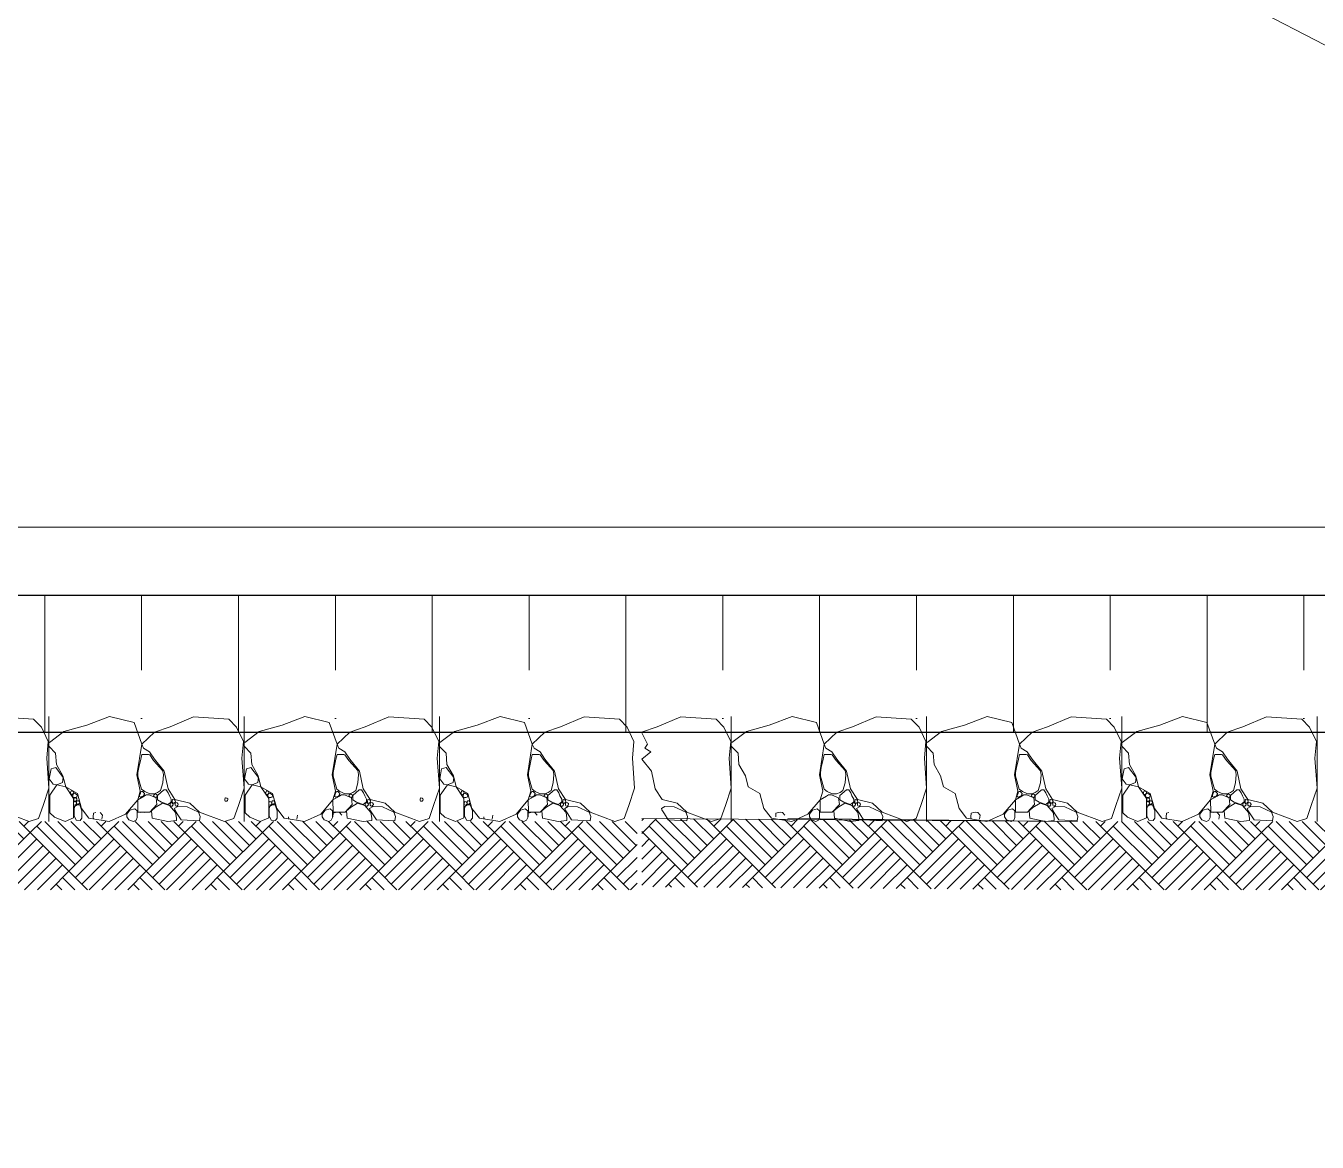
# Model space of a CAD drawing. Header units: millimetres. Extents: x -1932176 to 78768, y -1967 to 1266654.
# Drawn here: x -1855335.338 to -1855332.504, y 1151206.107 to 1151208.557 of the extents above; entities that cross this region are included whole.
import ezdxf

# ---------------------------------------------------------------- set-up
doc = ezdxf.new("R2010")
doc.units = ezdxf.units.MM
for name, color, linetype, lineweight in [('GROUND HATCH', 252, 'Continuous', 5), ('HATCH', 250, 'Continuous', 13), ('PLASTER', 252, 'Continuous', 15), ('section lines', 10, 'Continuous', 30)]:
    doc.layers.add(name, color=color, linetype=linetype, lineweight=lineweight)

msp = doc.modelspace()

# ---------------------------------------------------------------- hatches: boundary and pattern name
at = {"layer": 'GROUND HATCH', "ltscale": 3, "transparency": 33554687}
h = msp.add_hatch(dxfattribs=at)
h.set_pattern_fill('AR-PARQ1', color=256, scale=0.01, angle=45)
h.set_pattern_definition([(135, (-1856333.11213, 1150928.38429), (-0.169705627, 1e-17), [0.12, -0.12]), (135, (-1856333.09799, 1150928.39843), (-0.169705627, 1e-17), [0.12, -0.12]), (135, (-1856333.08384, 1150928.41258), (-0.169705627, 1e-17), [0.12, -0.12]), (135, (-1856333.0697, 1150928.42672), (-0.169705627, 1e-17), [0.12, -0.12]), (135, (-1856333.05556, 1150928.44086), (-0.169705627, 1e-17), [0.12, -0.12]), (135, (-1856333.04142, 1150928.455), (-0.169705627, 1e-17), [0.12, -0.12]), (135, (-1856333.02728, 1150928.46914), (-0.169705627, 1e-17), [0.12, -0.12]), (45, (-1856333.19698, 1150928.46914), (0.169705627, -1e-17), [0.12, -0.12]), (45, (-1856333.21112, 1150928.48329), (0.169705627, -1e-17), [0.12, -0.12]), (45, (-1856333.22527, 1150928.49743), (0.169705627, -1e-17), [0.12, -0.12]), (45, (-1856333.23941, 1150928.51157), (0.169705627, -1e-17), [0.12, -0.12]), (45, (-1856333.25355, 1150928.52571), (0.169705627, -1e-17), [0.12, -0.12]), (45, (-1856333.26769, 1150928.53985), (0.169705627, -1e-17), [0.12, -0.12]), (45, (-1856333.28183, 1150928.554), (0.169705627, -1e-17), [0.12, -0.12])])
h.paths.add_polyline_path([(-1855336.2408, 1151206.6608), (-1855335.81246, 1151206.6608), (-1855335.38413, 1151206.6608), (-1855334.95579, 1151206.6608), (-1855334.52746, 1151206.6608), (-1855333.99661, 1151206.6608), (-1855333.99661, 1151206.8108), (-1855334.52746, 1151206.8108), (-1855334.95579, 1151206.8108), (-1855335.38413, 1151206.8108), (-1855335.81246, 1151206.8108), (-1855336.2408, 1151206.8108), (-1855337.19661, 1151206.81714), (-1855337.19661, 1151206.66714)])
h = msp.add_hatch(dxfattribs=at)
h.set_pattern_fill('AR-PARQ1', color=256, scale=0.01, angle=45)
h.set_pattern_definition([(135, (-1856329.90164, 1150928.38429), (-0.169705627, 1e-17), [0.12, -0.12]), (135, (-1856329.8875, 1150928.39843), (-0.169705627, 1e-17), [0.12, -0.12]), (135, (-1856329.87335, 1150928.41258), (-0.169705627, 1e-17), [0.12, -0.12]), (135, (-1856329.85921, 1150928.42672), (-0.169705627, 1e-17), [0.12, -0.12]), (135, (-1856329.84507, 1150928.44086), (-0.169705627, 1e-17), [0.12, -0.12]), (135, (-1856329.83093, 1150928.455), (-0.169705627, 1e-17), [0.12, -0.12]), (135, (-1856329.81678, 1150928.46914), (-0.169705627, 1e-17), [0.12, -0.12]), (45, (-1856329.98649, 1150928.46914), (0.169705627, -1e-17), [0.12, -0.12]), (45, (-1856330.00063, 1150928.48329), (0.169705627, -1e-17), [0.12, -0.12]), (45, (-1856330.01477, 1150928.49743), (0.169705627, -1e-17), [0.12, -0.12]), (45, (-1856330.02892, 1150928.51157), (0.169705627, -1e-17), [0.12, -0.12]), (45, (-1856330.04306, 1150928.52571), (0.169705627, -1e-17), [0.12, -0.12]), (45, (-1856330.0572, 1150928.53985), (0.169705627, -1e-17), [0.12, -0.12]), (45, (-1856330.07134, 1150928.554), (0.169705627, -1e-17), [0.12, -0.12])])
h.paths.add_polyline_path([(-1855333.03031, 1151206.6608), (-1855332.60197, 1151206.6608), (-1855332.17364, 1151206.6608), (-1855331.7453, 1151206.6608), (-1855331.31697, 1151206.6608), (-1855330.78612, 1151206.6608), (-1855330.78612, 1151206.8108), (-1855331.31697, 1151206.8108), (-1855331.7453, 1151206.8108), (-1855332.17364, 1151206.8108), (-1855332.60197, 1151206.8108), (-1855333.03031, 1151206.8108), (-1855333.98612, 1151206.81714), (-1855333.98612, 1151206.66714)])
at = {"layer": 'HATCH', "transparency": 33554582}
h = msp.add_hatch(dxfattribs=at)
h.set_pattern_fill('ANSI35', color=256, scale=1.7, angle=45)
h.set_pattern_definition([(90, (-1855419.87125, 1150986.77993), (-0.425, 8e-17), []), (90, (-1855419.65875, 1150986.99243), (-0.425, 8e-17), [0.53125, -0.10625, 0, -0.10625])])
h.paths.add_polyline_path([(-1855330.07635, 1151207.30688), (-1855337.65683, 1151207.30688), (-1855337.65683, 1151207.00688), (-1855337.19708, 1151207.00688), (-1855329.87345, 1151207.00688), (-1855329.87345, 1151207.20147)])
h.paths.add_polyline_path([(-1855337.65708, 1151206.40688), (-1855341.27928, 1151206.40688), (-1855341.27928, 1151206.10688), (-1855337.65708, 1151206.10688)])
h.paths.add_polyline_path([(-1855313.98647, 1151206.40688), (-1855313.98647, 1151206.10731)])

# ---------------------------------------------------------------- linework, layer by layer
at = {"layer": 'GROUND HATCH'}
for p, q in [((-1855335.28693, 1151206.8108), (-1855335.28693, 1151207.0408)), ((-1855335.28693, 1151206.8108), (-1855335.28693, 1151207.0408)), ((-1855335.28693, 1151206.8108), (-1855335.28693, 1151207.0408)), ((-1855334.85859, 1151206.8108), (-1855334.85859, 1151207.0408)), ((-1855334.85859, 1151206.8108), (-1855334.85859, 1151207.0408)), ((-1855334.85859, 1151206.8108), (-1855334.85859, 1151207.0408)), ((-1855334.43026, 1151206.8108), (-1855334.43026, 1151207.0408)), ((-1855334.43026, 1151206.8108), (-1855334.43026, 1151207.0408)), ((-1855334.43026, 1151206.8108), (-1855334.43026, 1151207.0408)), ((-1855333.78977, 1151206.8108), (-1855333.78977, 1151207.0408)), ((-1855333.78977, 1151206.8108), (-1855333.78977, 1151207.0408)), ((-1855333.78977, 1151206.8108), (-1855333.78977, 1151207.0408)), ((-1855333.36144, 1151206.8108), (-1855333.36144, 1151207.0408)), ((-1855333.36144, 1151206.8108), (-1855333.36144, 1151207.0408)), ((-1855333.36144, 1151206.8108), (-1855333.36144, 1151207.0408)), ((-1855332.9331, 1151206.8108), (-1855332.9331, 1151207.0408)), ((-1855332.9331, 1151206.8108), (-1855332.9331, 1151207.0408)), ((-1855332.9331, 1151206.8108), (-1855332.9331, 1151207.0408)), ((-1855332.50477, 1151206.8108), (-1855332.50477, 1151207.0408)), ((-1855332.50477, 1151206.8108), (-1855332.50477, 1151207.0408)), ((-1855332.50477, 1151206.8108), (-1855332.50477, 1151207.0408)), ((-1855335.18961, 1151206.82109), (-1855335.18912, 1151206.82924)), ((-1855335.18872, 1151206.81609), (-1855335.18961, 1151206.82109)), ((-1855335.18912, 1151206.82924), (-1855335.18376, 1151206.8307)), ((-1855335.17458, 1151206.83005), (-1855335.16964, 1151206.82477)), ((-1855335.16964, 1151206.82477), (-1855335.17112, 1151206.81602)), ((-1855335.08655, 1151206.8307), (-1855335.08258, 1151206.83088)), ((-1855335.08258, 1151206.83088), (-1855335.07738, 1151206.83005)), ((-1855334.76039, 1151206.81609), (-1855334.76127, 1151206.82109)), ((-1855334.7413, 1151206.82477), (-1855334.74278, 1151206.81602)), ((-1855334.66407, 1151206.82109), (-1855334.66358, 1151206.82924)), ((-1855334.66358, 1151206.82924), (-1855334.65822, 1151206.8307)), ((-1855334.65822, 1151206.8307), (-1855334.65425, 1151206.83088)), ((-1855334.65425, 1151206.83088), (-1855334.64904, 1151206.83005)), ((-1855334.64904, 1151206.83005), (-1855334.6441, 1151206.82477)), ((-1855334.33205, 1151206.81609), (-1855334.33294, 1151206.82109)), ((-1855334.31297, 1151206.82477), (-1855334.31445, 1151206.81602)), ((-1855334.23573, 1151206.82109), (-1855334.23525, 1151206.82924)), ((-1855334.23525, 1151206.82924), (-1855334.22988, 1151206.8307)), ((-1855334.22988, 1151206.8307), (-1855334.22591, 1151206.83088)), ((-1855334.22591, 1151206.83088), (-1855334.22071, 1151206.83005)), ((-1855334.22071, 1151206.83005), (-1855334.21577, 1151206.82477)), ((-1855333.69245, 1151206.82109), (-1855333.69197, 1151206.82924)), ((-1855333.69197, 1151206.82924), (-1855333.6866, 1151206.8307)), ((-1855333.6866, 1151206.8307), (-1855333.68264, 1151206.83088)), ((-1855333.68264, 1151206.83088), (-1855333.67743, 1151206.83005)), ((-1855333.67743, 1151206.83005), (-1855333.67249, 1151206.82477)), ((-1855333.66612, 1151206.81714), (-1855333.03031, 1151206.8108)), ((-1855333.26412, 1151206.82109), (-1855333.26363, 1151206.82924)), ((-1855333.26324, 1151206.81609), (-1855333.26412, 1151206.82109)), ((-1855333.26363, 1151206.82924), (-1855333.25827, 1151206.8307)), ((-1855333.25827, 1151206.8307), (-1855333.2543, 1151206.83088)), ((-1855333.2543, 1151206.83088), (-1855333.2491, 1151206.83005)), ((-1855333.2491, 1151206.83005), (-1855333.24415, 1151206.82477)), ((-1855333.24415, 1151206.82477), (-1855333.24563, 1151206.81602)), ((-1855332.83578, 1151206.82109), (-1855332.8353, 1151206.82924)), ((-1855332.8349, 1151206.81609), (-1855332.83578, 1151206.82109)), ((-1855332.8353, 1151206.82924), (-1855332.82993, 1151206.8307)), ((-1855332.73273, 1151206.8307), (-1855332.72876, 1151206.83088)), ((-1855332.72876, 1151206.83088), (-1855332.72356, 1151206.83005)), ((-1855332.72356, 1151206.83005), (-1855332.71861, 1151206.82477)), ((-1855332.71861, 1151206.82477), (-1855332.72009, 1151206.81602))]:
    msp.add_line(p, q, dxfattribs=at)
for points in [[(-1855335.51145, 1151206.98031), (-1855335.48374, 1151207.00688), (-1855335.44956, 1151207.01826), (-1855335.39776, 1151207.0403), (-1855335.32041, 1151207.03512), (-1855335.30343, 1151207.01769), (-1855335.28834, 1151206.98612), (-1855335.29164, 1151206.94938), (-1855335.28693, 1151206.88416), (-1855335.29966, 1151206.84601), (-1855335.30956, 1151206.81727), (-1855335.33031, 1151206.8108), (-1855335.38455, 1151206.8314), (-1855335.40577, 1151206.85119), (-1855335.43879, 1151206.85873), (-1855335.45388, 1151206.88228), (-1855335.46237, 1151206.92091), (-1855335.48359, 1151206.94729), (-1855335.49444, 1151206.9633), (-1855335.50764, 1151206.97178), (-1855335.50764, 1151206.97178), (-1855335.51145, 1151206.98031)], [(-1855335.28575, 1151206.98397), (-1855335.25396, 1151207.00804), (-1855335.20376, 1151207.02203), (-1855335.15371, 1151207.0408), (-1855335.10015, 1151207.02813), (-1855335.08311, 1151206.98031), (-1855335.09366, 1151206.91303), (-1855335.08636, 1151206.87737), (-1855335.09204, 1151206.85791), (-1855335.11882, 1151206.82711), (-1855335.15438, 1151206.8108), (-1855335.19908, 1151206.81815), (-1855335.21543, 1151206.83912), (-1855335.22443, 1151206.87178), (-1855335.25005, 1151206.8871), (-1855335.25617, 1151206.91106), (-1855335.27028, 1151206.93597), (-1855335.27216, 1151206.96087), (-1855335.28633, 1151206.97533)], [(-1855335.08311, 1151206.98031), (-1855335.0554, 1151207.00688), (-1855335.02123, 1151207.01826), (-1855334.96942, 1151207.0403), (-1855334.89208, 1151207.03512), (-1855334.8751, 1151207.01769), (-1855334.86001, 1151206.98612), (-1855334.86331, 1151206.94938), (-1855334.85859, 1151206.88416), (-1855334.87132, 1151206.84601), (-1855334.88123, 1151206.81727), (-1855334.90198, 1151206.8108), (-1855334.95622, 1151206.8314), (-1855334.97744, 1151206.85119), (-1855335.01045, 1151206.85873), (-1855335.02554, 1151206.88228), (-1855335.03403, 1151206.92091), (-1855335.05526, 1151206.94729), (-1855335.0661, 1151206.9633), (-1855335.07931, 1151206.97178), (-1855335.07931, 1151206.97178), (-1855335.08311, 1151206.98031)], [(-1855334.85741, 1151206.98397), (-1855334.82562, 1151207.00804), (-1855334.77542, 1151207.02203), (-1855334.72538, 1151207.0408), (-1855334.67182, 1151207.02813), (-1855334.65478, 1151206.98031), (-1855334.66533, 1151206.91303), (-1855334.65802, 1151206.87737), (-1855334.6637, 1151206.85791), (-1855334.69048, 1151206.82711), (-1855334.72604, 1151206.8108), (-1855334.77074, 1151206.81815), (-1855334.7871, 1151206.83912), (-1855334.79609, 1151206.87178), (-1855334.82171, 1151206.8871), (-1855334.82783, 1151206.91106), (-1855334.84194, 1151206.93597), (-1855334.84382, 1151206.96087), (-1855334.858, 1151206.97533)], [(-1855334.65478, 1151206.98031), (-1855334.62707, 1151207.00688), (-1855334.59289, 1151207.01826), (-1855334.54109, 1151207.0403), (-1855334.46374, 1151207.03512), (-1855334.44676, 1151207.01769), (-1855334.43167, 1151206.98612), (-1855334.43497, 1151206.94938), (-1855334.43026, 1151206.88416), (-1855334.44299, 1151206.84601), (-1855334.45289, 1151206.81727), (-1855334.47364, 1151206.8108), (-1855334.52788, 1151206.8314), (-1855334.5491, 1151206.85119), (-1855334.58212, 1151206.85873), (-1855334.59721, 1151206.88228), (-1855334.6057, 1151206.92091), (-1855334.62692, 1151206.94729), (-1855334.63777, 1151206.9633), (-1855334.65097, 1151206.97178), (-1855334.65097, 1151206.97178), (-1855334.65478, 1151206.98031)], [(-1855334.42908, 1151206.98397), (-1855334.39729, 1151207.00804), (-1855334.34709, 1151207.02203), (-1855334.29704, 1151207.0408), (-1855334.24348, 1151207.02813), (-1855334.22644, 1151206.98031), (-1855334.23699, 1151206.91303), (-1855334.22969, 1151206.87737), (-1855334.23537, 1151206.85791), (-1855334.26215, 1151206.82711), (-1855334.29771, 1151206.8108), (-1855334.34241, 1151206.81815), (-1855334.35876, 1151206.83912), (-1855334.36776, 1151206.87178), (-1855334.39338, 1151206.8871), (-1855334.3995, 1151206.91106), (-1855334.41361, 1151206.93597), (-1855334.41549, 1151206.96087), (-1855334.42966, 1151206.97533)], [(-1855334.22644, 1151206.98031), (-1855334.19873, 1151207.00688), (-1855334.16456, 1151207.01826), (-1855334.11275, 1151207.0403), (-1855334.03541, 1151207.03512), (-1855334.01843, 1151207.01769), (-1855334.00334, 1151206.98612), (-1855334.00664, 1151206.94938), (-1855334.00192, 1151206.88416), (-1855334.01465, 1151206.84601), (-1855334.02456, 1151206.81727), (-1855334.04531, 1151206.8108), (-1855334.09955, 1151206.8314), (-1855334.12077, 1151206.85119), (-1855334.15378, 1151206.85873), (-1855334.16887, 1151206.88228), (-1855334.17736, 1151206.92091), (-1855334.19859, 1151206.94729), (-1855334.20943, 1151206.9633), (-1855334.22264, 1151206.97178), (-1855334.22264, 1151206.97178), (-1855334.22644, 1151206.98031)], [(-1855333.97398, 1151206.98031), (-1855333.98659, 1151207.00688), (-1855333.95241, 1151207.01826), (-1855333.90061, 1151207.0403), (-1855333.82326, 1151207.03512), (-1855333.80628, 1151207.01769), (-1855333.79119, 1151206.98612), (-1855333.79449, 1151206.94938), (-1855333.78977, 1151206.88416), (-1855333.80251, 1151206.84601), (-1855333.81241, 1151206.81727), (-1855333.83316, 1151206.8108), (-1855333.8874, 1151206.8314), (-1855333.90862, 1151206.85119), (-1855333.94164, 1151206.85873), (-1855333.95673, 1151206.88228), (-1855333.96522, 1151206.92091), (-1855333.98644, 1151206.94729), (-1855333.9666, 1151206.9633), (-1855333.9798, 1151206.97178), (-1855333.97398, 1151206.98031), (-1855333.97398, 1151206.98031)], [(-1855333.7886, 1151206.98397), (-1855333.75681, 1151207.00804), (-1855333.7066, 1151207.02203), (-1855333.65656, 1151207.0408), (-1855333.603, 1151207.02813), (-1855333.58596, 1151206.98031), (-1855333.59651, 1151206.91303), (-1855333.58921, 1151206.87737), (-1855333.59489, 1151206.85791), (-1855333.62167, 1151206.82711), (-1855333.65723, 1151206.8108), (-1855333.70193, 1151206.81815), (-1855333.71828, 1151206.83912), (-1855333.72727, 1151206.87178), (-1855333.7529, 1151206.8871), (-1855333.75901, 1151206.91106), (-1855333.77313, 1151206.93597), (-1855333.77501, 1151206.96087), (-1855333.78918, 1151206.97533)], [(-1855333.58596, 1151206.98031), (-1855333.55825, 1151207.00688), (-1855333.52407, 1151207.01826), (-1855333.47227, 1151207.0403), (-1855333.39493, 1151207.03512), (-1855333.37795, 1151207.01769), (-1855333.36286, 1151206.98612), (-1855333.36616, 1151206.94938), (-1855333.36144, 1151206.88416), (-1855333.37417, 1151206.84601), (-1855333.38408, 1151206.81727), (-1855333.40483, 1151206.8108), (-1855333.45906, 1151206.8314), (-1855333.48029, 1151206.85119), (-1855333.5133, 1151206.85873), (-1855333.52839, 1151206.88228), (-1855333.53688, 1151206.92091), (-1855333.5581, 1151206.94729), (-1855333.56895, 1151206.9633), (-1855333.58216, 1151206.97178), (-1855333.58216, 1151206.97178), (-1855333.58596, 1151206.98031)], [(-1855333.36026, 1151206.98397), (-1855333.32847, 1151207.00804), (-1855333.27827, 1151207.02203), (-1855333.22823, 1151207.0408), (-1855333.17467, 1151207.02813), (-1855333.15762, 1151206.98031), (-1855333.16817, 1151206.91303), (-1855333.16087, 1151206.87737), (-1855333.16655, 1151206.85791), (-1855333.19333, 1151206.82711), (-1855333.22889, 1151206.8108), (-1855333.27359, 1151206.81815), (-1855333.28995, 1151206.83912), (-1855333.29894, 1151206.87178), (-1855333.32456, 1151206.8871), (-1855333.33068, 1151206.91106), (-1855333.34479, 1151206.93597), (-1855333.34667, 1151206.96087), (-1855333.36084, 1151206.97533)], [(-1855333.15762, 1151206.98031), (-1855333.12992, 1151207.00688), (-1855333.09574, 1151207.01826), (-1855333.04394, 1151207.0403), (-1855332.96659, 1151207.03512), (-1855332.94961, 1151207.01769), (-1855332.93452, 1151206.98612), (-1855332.93782, 1151206.94938), (-1855332.9331, 1151206.88416), (-1855332.94584, 1151206.84601), (-1855332.95574, 1151206.81727), (-1855332.97649, 1151206.8108), (-1855333.03073, 1151206.8314), (-1855333.05195, 1151206.85119), (-1855333.08497, 1151206.85873), (-1855333.10006, 1151206.88228), (-1855333.10855, 1151206.92091), (-1855333.12977, 1151206.94729), (-1855333.14062, 1151206.9633), (-1855333.15382, 1151206.97178), (-1855333.15382, 1151206.97178), (-1855333.15762, 1151206.98031)], [(-1855332.93193, 1151206.98397), (-1855332.90014, 1151207.00804), (-1855332.84993, 1151207.02203), (-1855332.79989, 1151207.0408), (-1855332.74633, 1151207.02813), (-1855332.72929, 1151206.98031), (-1855332.73984, 1151206.91303), (-1855332.73254, 1151206.87737), (-1855332.73822, 1151206.85791), (-1855332.765, 1151206.82711), (-1855332.80056, 1151206.8108), (-1855332.84526, 1151206.81815), (-1855332.86161, 1151206.83912), (-1855332.8706, 1151206.87178), (-1855332.89623, 1151206.8871), (-1855332.90234, 1151206.91106), (-1855332.91646, 1151206.93597), (-1855332.91834, 1151206.96087), (-1855332.93251, 1151206.97533)], [(-1855332.72929, 1151206.98031), (-1855332.70158, 1151207.00688), (-1855332.6674, 1151207.01826), (-1855332.6156, 1151207.0403), (-1855332.53826, 1151207.03512), (-1855332.52128, 1151207.01769), (-1855332.50619, 1151206.98612), (-1855332.50949, 1151206.94938), (-1855332.50477, 1151206.88416), (-1855332.5175, 1151206.84601), (-1855332.52741, 1151206.81727), (-1855332.54816, 1151206.8108), (-1855332.60239, 1151206.8314), (-1855332.62362, 1151206.85119), (-1855332.65663, 1151206.85873), (-1855332.67172, 1151206.88228), (-1855332.68021, 1151206.92091), (-1855332.70143, 1151206.94729), (-1855332.71228, 1151206.9633), (-1855332.72549, 1151206.97178), (-1855332.72549, 1151206.97178), (-1855332.72929, 1151206.98031)], [(-1855335.0682, 1151206.95793), (-1855335.08311, 1151206.95793), (-1855335.08547, 1151206.94735), (-1855335.08948, 1151206.9293), (-1855335.09157, 1151206.91826), (-1855335.09157, 1151206.90993), (-1855335.08357, 1151206.88163), (-1855335.07663, 1151206.87618), (-1855335.06549, 1151206.87152), (-1855335.05582, 1151206.87152), (-1855335.04843, 1151206.87447), (-1855335.04195, 1151206.87845), (-1855335.03729, 1151206.89582), (-1855335.0357, 1151206.91344), (-1855335.03751, 1151206.92235), (-1855335.04979, 1151206.93644), (-1855335.05714, 1151206.94486), (-1855335.06572, 1151206.9568), (-1855335.0682, 1151206.95793)], [(-1855334.63987, 1151206.95793), (-1855334.65478, 1151206.95793), (-1855334.65713, 1151206.94735), (-1855334.66115, 1151206.9293), (-1855334.66323, 1151206.91826), (-1855334.66323, 1151206.90993), (-1855334.65523, 1151206.88163), (-1855334.6483, 1151206.87618), (-1855334.63715, 1151206.87152), (-1855334.62749, 1151206.87152), (-1855334.6201, 1151206.87447), (-1855334.61362, 1151206.87845), (-1855334.60896, 1151206.89582), (-1855334.60736, 1151206.91344), (-1855334.60918, 1151206.92235), (-1855334.62146, 1151206.93644), (-1855334.6288, 1151206.94486), (-1855334.63738, 1151206.9568), (-1855334.63987, 1151206.95793)], [(-1855334.21153, 1151206.95793), (-1855334.22644, 1151206.95793), (-1855334.2288, 1151206.94735), (-1855334.23281, 1151206.9293), (-1855334.2349, 1151206.91826), (-1855334.2349, 1151206.90993), (-1855334.2269, 1151206.88163), (-1855334.21996, 1151206.87618), (-1855334.20882, 1151206.87152), (-1855334.19915, 1151206.87152), (-1855334.19176, 1151206.87447), (-1855334.18528, 1151206.87845), (-1855334.18062, 1151206.89582), (-1855334.17903, 1151206.91344), (-1855334.18084, 1151206.92235), (-1855334.19312, 1151206.93644), (-1855334.20047, 1151206.94486), (-1855334.20905, 1151206.9568), (-1855334.21153, 1151206.95793)], [(-1855333.57105, 1151206.95793), (-1855333.58596, 1151206.95793), (-1855333.58832, 1151206.94735), (-1855333.59233, 1151206.9293), (-1855333.59442, 1151206.91826), (-1855333.59442, 1151206.90993), (-1855333.58641, 1151206.88163), (-1855333.57948, 1151206.87618), (-1855333.56834, 1151206.87152), (-1855333.55867, 1151206.87152), (-1855333.55128, 1151206.87447), (-1855333.5448, 1151206.87845), (-1855333.54014, 1151206.89582), (-1855333.53855, 1151206.91344), (-1855333.54036, 1151206.92235), (-1855333.55264, 1151206.93644), (-1855333.55998, 1151206.94486), (-1855333.56857, 1151206.9568), (-1855333.57105, 1151206.95793)], [(-1855333.14272, 1151206.95793), (-1855333.15763, 1151206.95793), (-1855333.15998, 1151206.94735), (-1855333.164, 1151206.9293), (-1855333.16608, 1151206.91826), (-1855333.16608, 1151206.90993), (-1855333.15808, 1151206.88163), (-1855333.15114, 1151206.87618), (-1855333.14, 1151206.87152), (-1855333.13034, 1151206.87152), (-1855333.12295, 1151206.87447), (-1855333.11647, 1151206.87845), (-1855333.1118, 1151206.89582), (-1855333.11021, 1151206.91344), (-1855333.11203, 1151206.92235), (-1855333.12431, 1151206.93644), (-1855333.13165, 1151206.94486), (-1855333.14023, 1151206.9568), (-1855333.14272, 1151206.95793)], [(-1855332.71438, 1151206.95793), (-1855332.72929, 1151206.95793), (-1855332.73165, 1151206.94735), (-1855332.73566, 1151206.9293), (-1855332.73775, 1151206.91826), (-1855332.73775, 1151206.90993), (-1855332.72974, 1151206.88163), (-1855332.72281, 1151206.87618), (-1855332.71167, 1151206.87152), (-1855332.702, 1151206.87152), (-1855332.69461, 1151206.87447), (-1855332.68813, 1151206.87845), (-1855332.68347, 1151206.89582), (-1855332.68188, 1151206.91344), (-1855332.68369, 1151206.92235), (-1855332.69597, 1151206.93644), (-1855332.70331, 1151206.94486), (-1855332.7119, 1151206.9568), (-1855332.71438, 1151206.95793)], [(-1855335.27733, 1151206.89243), (-1855335.28619, 1151206.90459), (-1855335.28197, 1151206.92604), (-1855335.27192, 1151206.92903), (-1855335.25526, 1151206.90743), (-1855335.25701, 1151206.8961), (-1855335.26917, 1151206.8909), (-1855335.27733, 1151206.89243)], [(-1855334.84899, 1151206.89243), (-1855334.85786, 1151206.90459), (-1855334.85363, 1151206.92604), (-1855334.84359, 1151206.92903), (-1855334.82692, 1151206.90743), (-1855334.82868, 1151206.8961), (-1855334.84084, 1151206.8909), (-1855334.84899, 1151206.89243)], [(-1855334.42066, 1151206.89243), (-1855334.42952, 1151206.90459), (-1855334.42529, 1151206.92604), (-1855334.41525, 1151206.92903), (-1855334.39859, 1151206.90743), (-1855334.40034, 1151206.8961), (-1855334.4125, 1151206.8909), (-1855334.42066, 1151206.89243)], [(-1855332.92351, 1151206.89243), (-1855332.93237, 1151206.90459), (-1855332.92814, 1151206.92604), (-1855332.9181, 1151206.92903), (-1855332.90144, 1151206.90743), (-1855332.90319, 1151206.8961), (-1855332.91535, 1151206.8909), (-1855332.92351, 1151206.89243)], [(-1855335.23299, 1151206.86147), (-1855335.25005, 1151206.8871), (-1855335.26917, 1151206.8909), (-1855335.28494, 1151206.86852), (-1855335.28494, 1151206.82932), (-1855335.27461, 1151206.81982), (-1855335.2515, 1151206.8108), (-1855335.23299, 1151206.81838), (-1855335.23299, 1151206.86147)], [(-1855334.80465, 1151206.86147), (-1855334.82171, 1151206.8871), (-1855334.84084, 1151206.8909), (-1855334.85661, 1151206.86852), (-1855334.85661, 1151206.82932), (-1855334.84628, 1151206.81982), (-1855334.82316, 1151206.8108), (-1855334.80465, 1151206.81838), (-1855334.80465, 1151206.86147)], [(-1855334.37632, 1151206.86147), (-1855334.39338, 1151206.8871), (-1855334.4125, 1151206.8909), (-1855334.42827, 1151206.86852), (-1855334.42827, 1151206.82932), (-1855334.41794, 1151206.81982), (-1855334.39482, 1151206.8108), (-1855334.37632, 1151206.81838), (-1855334.37632, 1151206.86147)], [(-1855332.87917, 1151206.86147), (-1855332.89623, 1151206.8871), (-1855332.91535, 1151206.8909), (-1855332.93112, 1151206.86852), (-1855332.93112, 1151206.82932), (-1855332.92079, 1151206.81982), (-1855332.89767, 1151206.8108), (-1855332.87917, 1151206.81838), (-1855332.87917, 1151206.86147)], [(-1855335.23807, 1151206.87793), (-1855335.23463, 1151206.87736), (-1855335.233, 1151206.87562), (-1855335.23254, 1151206.87358), (-1855335.23334, 1151206.87214), (-1855335.235, 1151206.87007), (-1855335.23644, 1151206.87007), (-1855335.23837, 1151206.87048), (-1855335.23936, 1151206.87196), (-1855335.23936, 1151206.87453), (-1855335.23864, 1151206.87683), (-1855335.23807, 1151206.87793)], [(-1855335.23345, 1151206.87134), (-1855335.23057, 1151206.87266), (-1855335.22477, 1151206.86922), (-1855335.22569, 1151206.86436), (-1855335.22862, 1151206.86335), (-1855335.23038, 1151206.86348), (-1855335.23182, 1151206.86348), (-1855335.23375, 1151206.8639), (-1855335.23473, 1151206.86537), (-1855335.23473, 1151206.86794), (-1855335.23402, 1151206.87025), (-1855335.23345, 1151206.87134)], [(-1855335.23088, 1151206.86278), (-1855335.22743, 1151206.86222), (-1855335.2258, 1151206.86048), (-1855335.22535, 1151206.85844), (-1855335.22614, 1151206.857), (-1855335.22781, 1151206.85492), (-1855335.22925, 1151206.85492), (-1855335.23118, 1151206.85534), (-1855335.23216, 1151206.85681), (-1855335.23216, 1151206.85938), (-1855335.23144, 1151206.86169), (-1855335.23088, 1151206.86278)], [(-1855335.07782, 1151206.86653), (-1855335.09204, 1151206.85791), (-1855335.09164, 1151206.83122), (-1855335.08189, 1151206.83122), (-1855335.06563, 1151206.83122), (-1855335.04989, 1151206.84787), (-1855335.05153, 1151206.86259), (-1855335.06682, 1151206.86941), (-1855335.07352, 1151206.86914), (-1855335.07782, 1151206.86653)], [(-1855335.08495, 1151206.87564), (-1855335.08686, 1151206.8709), (-1855335.08816, 1151206.86764), (-1855335.08816, 1151206.86529), (-1855335.08581, 1151206.86377), (-1855335.08286, 1151206.86539), (-1855335.07932, 1151206.86733), (-1855335.07697, 1151206.87042), (-1855335.07697, 1151206.87213), (-1855335.07925, 1151206.87431), (-1855335.08115, 1151206.87613), (-1855335.08343, 1151206.87613), (-1855335.08495, 1151206.87564)], [(-1855335.05458, 1151206.87084), (-1855335.05651, 1151206.86833), (-1855335.0574, 1151206.86651), (-1855335.05607, 1151206.86558), (-1855335.05482, 1151206.8647), (-1855335.05165, 1151206.8636), (-1855335.04997, 1151206.86498), (-1855335.04939, 1151206.86661), (-1855335.04915, 1151206.86857), (-1855335.04984, 1151206.8695), (-1855335.05178, 1151206.87089), (-1855335.05325, 1151206.87119), (-1855335.05458, 1151206.87084)], [(-1855335.03455, 1151206.87987), (-1855335.04869, 1151206.868), (-1855335.04869, 1151206.85811), (-1855335.04021, 1151206.85275), (-1855335.0255, 1151206.84822), (-1855335.01842, 1151206.85359), (-1855335.01842, 1151206.85981), (-1855335.02238, 1151206.86715), (-1855335.02493, 1151206.87365), (-1855335.02944, 1151206.88005), (-1855335.03433, 1151206.88005)], [(-1855334.89974, 1151206.86278), (-1855334.8963, 1151206.86222), (-1855334.89467, 1151206.86048), (-1855334.89422, 1151206.85844), (-1855334.89501, 1151206.857), (-1855334.89668, 1151206.85492), (-1855334.89812, 1151206.85492), (-1855334.90005, 1151206.85534), (-1855334.90103, 1151206.85681), (-1855334.90103, 1151206.85938), (-1855334.90031, 1151206.86169), (-1855334.89974, 1151206.86278)], [(-1855334.80974, 1151206.87793), (-1855334.80629, 1151206.87736), (-1855334.80466, 1151206.87562), (-1855334.80421, 1151206.87358), (-1855334.805, 1151206.87214), (-1855334.80667, 1151206.87007), (-1855334.80811, 1151206.87007), (-1855334.81004, 1151206.87048), (-1855334.81102, 1151206.87196), (-1855334.81102, 1151206.87453), (-1855334.8103, 1151206.87683), (-1855334.80974, 1151206.87793)], [(-1855334.80511, 1151206.87134), (-1855334.80223, 1151206.87266), (-1855334.79644, 1151206.86922), (-1855334.79736, 1151206.86436), (-1855334.80028, 1151206.86335), (-1855334.80205, 1151206.86348), (-1855334.80349, 1151206.86348), (-1855334.80542, 1151206.8639), (-1855334.8064, 1151206.86537), (-1855334.8064, 1151206.86794), (-1855334.80568, 1151206.87025), (-1855334.80511, 1151206.87134)], [(-1855334.64949, 1151206.86653), (-1855334.6637, 1151206.85791), (-1855334.66331, 1151206.83122), (-1855334.65355, 1151206.83122), (-1855334.63729, 1151206.83122), (-1855334.62155, 1151206.84787), (-1855334.62319, 1151206.86259), (-1855334.63848, 1151206.86941), (-1855334.64519, 1151206.86914), (-1855334.64949, 1151206.86653)], [(-1855334.65662, 1151206.87564), (-1855334.65852, 1151206.8709), (-1855334.65982, 1151206.86764), (-1855334.65982, 1151206.86529), (-1855334.65747, 1151206.86377), (-1855334.65453, 1151206.86539), (-1855334.65099, 1151206.86733), (-1855334.64863, 1151206.87042), (-1855334.64863, 1151206.87213), (-1855334.65091, 1151206.87431), (-1855334.65281, 1151206.87613), (-1855334.6551, 1151206.87613), (-1855334.65662, 1151206.87564)], [(-1855334.62624, 1151206.87084), (-1855334.62818, 1151206.86833), (-1855334.62907, 1151206.86651), (-1855334.62774, 1151206.86558), (-1855334.62649, 1151206.8647), (-1855334.62332, 1151206.8636), (-1855334.62164, 1151206.86498), (-1855334.62105, 1151206.86661), (-1855334.62081, 1151206.86857), (-1855334.62151, 1151206.8695), (-1855334.62345, 1151206.87089), (-1855334.62491, 1151206.87119), (-1855334.62624, 1151206.87084)], [(-1855334.60621, 1151206.87987), (-1855334.62036, 1151206.868), (-1855334.62036, 1151206.85811), (-1855334.61187, 1151206.85275), (-1855334.59716, 1151206.84822), (-1855334.59009, 1151206.85359), (-1855334.59009, 1151206.85981), (-1855334.59405, 1151206.86715), (-1855334.5966, 1151206.87365), (-1855334.60111, 1151206.88005), (-1855334.60599, 1151206.88005)], [(-1855334.47141, 1151206.86278), (-1855334.46796, 1151206.86222), (-1855334.46634, 1151206.86048), (-1855334.46588, 1151206.85844), (-1855334.46668, 1151206.857), (-1855334.46834, 1151206.85492), (-1855334.46978, 1151206.85492), (-1855334.47171, 1151206.85534), (-1855334.47269, 1151206.85681), (-1855334.47269, 1151206.85938), (-1855334.47198, 1151206.86169), (-1855334.47141, 1151206.86278)], [(-1855334.3814, 1151206.87793), (-1855334.37796, 1151206.87736), (-1855334.37633, 1151206.87562), (-1855334.37587, 1151206.87358), (-1855334.37667, 1151206.87214), (-1855334.37833, 1151206.87007), (-1855334.37977, 1151206.87007), (-1855334.3817, 1151206.87048), (-1855334.38269, 1151206.87196), (-1855334.38269, 1151206.87453), (-1855334.38197, 1151206.87683), (-1855334.3814, 1151206.87793)], [(-1855334.37678, 1151206.87134), (-1855334.37389, 1151206.87266), (-1855334.3681, 1151206.86922), (-1855334.36902, 1151206.86436), (-1855334.37195, 1151206.86335), (-1855334.37371, 1151206.86348), (-1855334.37515, 1151206.86348), (-1855334.37708, 1151206.8639), (-1855334.37806, 1151206.86537), (-1855334.37806, 1151206.86794), (-1855334.37735, 1151206.87025), (-1855334.37678, 1151206.87134)], [(-1855334.22115, 1151206.86653), (-1855334.23537, 1151206.85791), (-1855334.23497, 1151206.83122), (-1855334.22522, 1151206.83122), (-1855334.20896, 1151206.83122), (-1855334.19322, 1151206.84787), (-1855334.19486, 1151206.86259), (-1855334.21015, 1151206.86941), (-1855334.21685, 1151206.86914), (-1855334.22115, 1151206.86653)], [(-1855334.22828, 1151206.87564), (-1855334.23019, 1151206.8709), (-1855334.23149, 1151206.86764), (-1855334.23149, 1151206.86529), (-1855334.22914, 1151206.86377), (-1855334.22619, 1151206.86539), (-1855334.22265, 1151206.86733), (-1855334.2203, 1151206.87042), (-1855334.2203, 1151206.87213), (-1855334.22258, 1151206.87431), (-1855334.22448, 1151206.87613), (-1855334.22676, 1151206.87613), (-1855334.22828, 1151206.87564)], [(-1855334.19791, 1151206.87084), (-1855334.19984, 1151206.86833), (-1855334.20073, 1151206.86651), (-1855334.1994, 1151206.86558), (-1855334.19815, 1151206.8647), (-1855334.19498, 1151206.8636), (-1855334.1933, 1151206.86498), (-1855334.19272, 1151206.86661), (-1855334.19248, 1151206.86857), (-1855334.19317, 1151206.8695), (-1855334.19511, 1151206.87089), (-1855334.19658, 1151206.87119), (-1855334.19791, 1151206.87084)], [(-1855334.17788, 1151206.87987), (-1855334.19202, 1151206.868), (-1855334.19202, 1151206.85811), (-1855334.18354, 1151206.85275), (-1855334.16883, 1151206.84822), (-1855334.16175, 1151206.85359), (-1855334.16175, 1151206.85981), (-1855334.16571, 1151206.86715), (-1855334.16826, 1151206.87365), (-1855334.17277, 1151206.88005), (-1855334.17766, 1151206.88005)], [(-1855333.58067, 1151206.86653), (-1855333.59489, 1151206.85791), (-1855333.59449, 1151206.83122), (-1855333.58474, 1151206.83122), (-1855333.56848, 1151206.83122), (-1855333.55274, 1151206.84787), (-1855333.55438, 1151206.86259), (-1855333.56966, 1151206.86941), (-1855333.57637, 1151206.86914), (-1855333.58067, 1151206.86653)], [(-1855333.5374, 1151206.87987), (-1855333.55154, 1151206.868), (-1855333.55154, 1151206.85811), (-1855333.54305, 1151206.85275), (-1855333.52834, 1151206.84822), (-1855333.52127, 1151206.85359), (-1855333.52127, 1151206.85981), (-1855333.52523, 1151206.86715), (-1855333.52778, 1151206.87365), (-1855333.53229, 1151206.88005), (-1855333.53717, 1151206.88005)], [(-1855333.15234, 1151206.86653), (-1855333.16655, 1151206.85791), (-1855333.16615, 1151206.83122), (-1855333.1564, 1151206.83122), (-1855333.14014, 1151206.83122), (-1855333.1244, 1151206.84787), (-1855333.12604, 1151206.86259), (-1855333.14133, 1151206.86941), (-1855333.14804, 1151206.86914), (-1855333.15234, 1151206.86653)], [(-1855333.15947, 1151206.87564), (-1855333.16137, 1151206.8709), (-1855333.16267, 1151206.86764), (-1855333.16267, 1151206.86529), (-1855333.16032, 1151206.86377), (-1855333.15738, 1151206.86539), (-1855333.15384, 1151206.86733), (-1855333.15148, 1151206.87042), (-1855333.15148, 1151206.87213), (-1855333.15376, 1151206.87431), (-1855333.15566, 1151206.87613), (-1855333.15795, 1151206.87613), (-1855333.15947, 1151206.87564)], [(-1855333.12909, 1151206.87084), (-1855333.13103, 1151206.86833), (-1855333.13192, 1151206.86651), (-1855333.13058, 1151206.86558), (-1855333.12934, 1151206.8647), (-1855333.12617, 1151206.8636), (-1855333.12449, 1151206.86498), (-1855333.1239, 1151206.86661), (-1855333.12366, 1151206.86857), (-1855333.12435, 1151206.8695), (-1855333.1263, 1151206.87089), (-1855333.12776, 1151206.87119), (-1855333.12909, 1151206.87084)], [(-1855333.10906, 1151206.87987), (-1855333.1232, 1151206.868), (-1855333.1232, 1151206.85811), (-1855333.11472, 1151206.85275), (-1855333.10001, 1151206.84822), (-1855333.09294, 1151206.85359), (-1855333.09294, 1151206.85981), (-1855333.0969, 1151206.86715), (-1855333.09944, 1151206.87365), (-1855333.10395, 1151206.88005), (-1855333.10884, 1151206.88005)], [(-1855332.88425, 1151206.87793), (-1855332.8808, 1151206.87736), (-1855332.87918, 1151206.87562), (-1855332.87872, 1151206.87358), (-1855332.87952, 1151206.87214), (-1855332.88118, 1151206.87007), (-1855332.88262, 1151206.87007), (-1855332.88455, 1151206.87048), (-1855332.88554, 1151206.87196), (-1855332.88554, 1151206.87453), (-1855332.88482, 1151206.87683), (-1855332.88425, 1151206.87793)], [(-1855332.87963, 1151206.87134), (-1855332.87674, 1151206.87266), (-1855332.87095, 1151206.86922), (-1855332.87187, 1151206.86436), (-1855332.8748, 1151206.86335), (-1855332.87656, 1151206.86348), (-1855332.878, 1151206.86348), (-1855332.87993, 1151206.8639), (-1855332.88091, 1151206.86537), (-1855332.88091, 1151206.86794), (-1855332.88019, 1151206.87025), (-1855332.87963, 1151206.87134)], [(-1855332.87705, 1151206.86278), (-1855332.87361, 1151206.86222), (-1855332.87198, 1151206.86048), (-1855332.87153, 1151206.85844), (-1855332.87232, 1151206.857), (-1855332.87399, 1151206.85492), (-1855332.87543, 1151206.85492), (-1855332.87736, 1151206.85534), (-1855332.87834, 1151206.85681), (-1855332.87834, 1151206.85938), (-1855332.87762, 1151206.86169), (-1855332.87705, 1151206.86278)], [(-1855332.724, 1151206.86653), (-1855332.73822, 1151206.85791), (-1855332.73782, 1151206.83122), (-1855332.72807, 1151206.83122), (-1855332.71181, 1151206.83122), (-1855332.69607, 1151206.84787), (-1855332.69771, 1151206.86259), (-1855332.71299, 1151206.86941), (-1855332.7197, 1151206.86914), (-1855332.724, 1151206.86653)], [(-1855332.73113, 1151206.87564), (-1855332.73303, 1151206.8709), (-1855332.73434, 1151206.86764), (-1855332.73434, 1151206.86529), (-1855332.73199, 1151206.86377), (-1855332.72904, 1151206.86539), (-1855332.7255, 1151206.86733), (-1855332.72315, 1151206.87042), (-1855332.72315, 1151206.87213), (-1855332.72543, 1151206.87431), (-1855332.72733, 1151206.87613), (-1855332.72961, 1151206.87613), (-1855332.73113, 1151206.87564)], [(-1855332.70076, 1151206.87084), (-1855332.70269, 1151206.86833), (-1855332.70358, 1151206.86651), (-1855332.70225, 1151206.86558), (-1855332.701, 1151206.8647), (-1855332.69783, 1151206.8636), (-1855332.69615, 1151206.86498), (-1855332.69557, 1151206.86661), (-1855332.69533, 1151206.86857), (-1855332.69602, 1151206.8695), (-1855332.69796, 1151206.87089), (-1855332.69943, 1151206.87119), (-1855332.70076, 1151206.87084)], [(-1855332.68073, 1151206.87987), (-1855332.69487, 1151206.868), (-1855332.69487, 1151206.85811), (-1855332.68638, 1151206.85275), (-1855332.67167, 1151206.84822), (-1855332.6646, 1151206.85359), (-1855332.6646, 1151206.85981), (-1855332.66856, 1151206.86715), (-1855332.67111, 1151206.87365), (-1855332.67562, 1151206.88005), (-1855332.6805, 1151206.88005)], [(-1855335.23155, 1151206.85447), (-1855335.22811, 1151206.85391), (-1855335.22648, 1151206.85217), (-1855335.22603, 1151206.85013), (-1855335.22682, 1151206.84869), (-1855335.22849, 1151206.84661), (-1855335.22993, 1151206.84661), (-1855335.23186, 1151206.84703), (-1855335.23284, 1151206.8485), (-1855335.23284, 1151206.85107), (-1855335.23212, 1151206.85338), (-1855335.23155, 1151206.85447)], [(-1855335.23094, 1151206.84341), (-1855335.22513, 1151206.84697), (-1855335.21922, 1151206.84697), (-1855335.2145, 1151206.83391), (-1855335.2145, 1151206.81822), (-1855335.21834, 1151206.81253), (-1855335.22744, 1151206.81373), (-1855335.23171, 1151206.82304), (-1855335.23171, 1151206.83683), (-1855335.23094, 1151206.84341)], [(-1855335.22484, 1151206.85634), (-1855335.2214, 1151206.85577), (-1855335.21977, 1151206.85403), (-1855335.21932, 1151206.85199), (-1855335.22011, 1151206.85055), (-1855335.22178, 1151206.84848), (-1855335.22322, 1151206.84848), (-1855335.22515, 1151206.84889), (-1855335.22613, 1151206.85036), (-1855335.22613, 1151206.85294), (-1855335.22541, 1151206.85524), (-1855335.22484, 1151206.85634)], [(-1855335.1091, 1151206.83548), (-1855335.09842, 1151206.83836), (-1855335.09315, 1151206.83404), (-1855335.09315, 1151206.81963), (-1855335.0957, 1151206.81322), (-1855335.10145, 1151206.81096), (-1855335.11126, 1151206.81435), (-1855335.11573, 1151206.82091), (-1855335.11573, 1151206.82668), (-1855335.1091, 1151206.83548)], [(-1855335.05347, 1151206.84143), (-1855335.038, 1151206.85108), (-1855335.02241, 1151206.84613), (-1855335.009, 1151206.83051), (-1855335.00712, 1151206.81777), (-1855335.00712, 1151206.8126), (-1855335.02611, 1151206.8108), (-1855335.06061, 1151206.81806), (-1855335.06206, 1151206.83384), (-1855335.06206, 1151206.83384), (-1855335.05347, 1151206.84143)], [(-1855335.01982, 1151206.85193), (-1855335.01637, 1151206.85136), (-1855335.01475, 1151206.84962), (-1855335.01429, 1151206.84758), (-1855335.01509, 1151206.84614), (-1855335.01675, 1151206.84407), (-1855335.01819, 1151206.84407), (-1855335.02012, 1151206.84448), (-1855335.0211, 1151206.84596), (-1855335.0211, 1151206.84853), (-1855335.02038, 1151206.85083), (-1855335.01982, 1151206.85193)], [(-1855335.01499, 1151206.85895), (-1855335.01155, 1151206.85838), (-1855335.00992, 1151206.85664), (-1855335.00946, 1151206.8546), (-1855335.01026, 1151206.85316), (-1855335.01193, 1151206.85108), (-1855335.01336, 1151206.85108), (-1855335.01529, 1151206.8515), (-1855335.01628, 1151206.85297), (-1855335.01628, 1151206.85554), (-1855335.01556, 1151206.85785), (-1855335.01499, 1151206.85895)], [(-1855335.01201, 1151206.83938), (-1855335.00412, 1151206.84344), (-1855334.98367, 1151206.84263), (-1855334.95859, 1151206.83103), (-1855334.95485, 1151206.82194), (-1855334.9562, 1151206.8122), (-1855334.99688, 1151206.8145), (-1855335.00517, 1151206.82754), (-1855335.01082, 1151206.83644), (-1855335.01201, 1151206.83938)], [(-1855335.00896, 1151206.8525), (-1855335.00552, 1151206.85193), (-1855335.00389, 1151206.85019), (-1855335.00343, 1151206.84815), (-1855335.00423, 1151206.84672), (-1855335.00589, 1151206.84464), (-1855335.00733, 1151206.84464), (-1855335.00926, 1151206.84505), (-1855335.01025, 1151206.84653), (-1855335.01025, 1151206.8491), (-1855335.00953, 1151206.8514), (-1855335.00896, 1151206.8525)], [(-1855334.80322, 1151206.85447), (-1855334.79978, 1151206.85391), (-1855334.79815, 1151206.85217), (-1855334.79769, 1151206.85013), (-1855334.79849, 1151206.84869), (-1855334.80015, 1151206.84661), (-1855334.80159, 1151206.84661), (-1855334.80352, 1151206.84703), (-1855334.80451, 1151206.8485), (-1855334.80451, 1151206.85107), (-1855334.80379, 1151206.85338), (-1855334.80322, 1151206.85447)], [(-1855334.8026, 1151206.84341), (-1855334.7968, 1151206.84697), (-1855334.79088, 1151206.84697), (-1855334.78617, 1151206.83391), (-1855334.78617, 1151206.81822), (-1855334.79, 1151206.81253), (-1855334.7991, 1151206.81373), (-1855334.80338, 1151206.82304), (-1855334.80338, 1151206.83683), (-1855334.8026, 1151206.84341)], [(-1855334.79651, 1151206.85634), (-1855334.79306, 1151206.85577), (-1855334.79144, 1151206.85403), (-1855334.79098, 1151206.85199), (-1855334.79178, 1151206.85055), (-1855334.79344, 1151206.84848), (-1855334.79488, 1151206.84848), (-1855334.79681, 1151206.84889), (-1855334.7978, 1151206.85036), (-1855334.7978, 1151206.85294), (-1855334.79708, 1151206.85524), (-1855334.79651, 1151206.85634)], [(-1855334.68077, 1151206.83548), (-1855334.67009, 1151206.83836), (-1855334.66481, 1151206.83404), (-1855334.66481, 1151206.81963), (-1855334.66736, 1151206.81322), (-1855334.67312, 1151206.81096), (-1855334.68293, 1151206.81435), (-1855334.6874, 1151206.82091), (-1855334.6874, 1151206.82668), (-1855334.68077, 1151206.83548)], [(-1855334.62514, 1151206.84143), (-1855334.60967, 1151206.85108), (-1855334.59408, 1151206.84613), (-1855334.58067, 1151206.83051), (-1855334.57878, 1151206.81777), (-1855334.57878, 1151206.8126), (-1855334.59778, 1151206.8108), (-1855334.63228, 1151206.81806), (-1855334.63373, 1151206.83384), (-1855334.63373, 1151206.83384), (-1855334.62514, 1151206.84143)], [(-1855334.59148, 1151206.85193), (-1855334.58804, 1151206.85136), (-1855334.58641, 1151206.84962), (-1855334.58596, 1151206.84758), (-1855334.58675, 1151206.84614), (-1855334.58842, 1151206.84407), (-1855334.58985, 1151206.84407), (-1855334.59178, 1151206.84448), (-1855334.59277, 1151206.84596), (-1855334.59277, 1151206.84853), (-1855334.59205, 1151206.85083), (-1855334.59148, 1151206.85193)], [(-1855334.58666, 1151206.85895), (-1855334.58321, 1151206.85838), (-1855334.58158, 1151206.85664), (-1855334.58113, 1151206.8546), (-1855334.58192, 1151206.85316), (-1855334.58359, 1151206.85108), (-1855334.58503, 1151206.85108), (-1855334.58696, 1151206.8515), (-1855334.58794, 1151206.85297), (-1855334.58794, 1151206.85554), (-1855334.58722, 1151206.85785), (-1855334.58666, 1151206.85895)], [(-1855334.58368, 1151206.83938), (-1855334.57578, 1151206.84344), (-1855334.55534, 1151206.84263), (-1855334.53026, 1151206.83103), (-1855334.52652, 1151206.82194), (-1855334.52787, 1151206.8122), (-1855334.56855, 1151206.8145), (-1855334.57684, 1151206.82754), (-1855334.58249, 1151206.83644), (-1855334.58368, 1151206.83938)], [(-1855334.58062, 1151206.8525), (-1855334.57718, 1151206.85193), (-1855334.57555, 1151206.85019), (-1855334.5751, 1151206.84815), (-1855334.57589, 1151206.84672), (-1855334.57756, 1151206.84464), (-1855334.579, 1151206.84464), (-1855334.58093, 1151206.84505), (-1855334.58191, 1151206.84653), (-1855334.58191, 1151206.8491), (-1855334.58119, 1151206.8514), (-1855334.58062, 1151206.8525)], [(-1855334.37488, 1151206.85447), (-1855334.37144, 1151206.85391), (-1855334.36981, 1151206.85217), (-1855334.36936, 1151206.85013), (-1855334.37015, 1151206.84869), (-1855334.37182, 1151206.84661), (-1855334.37326, 1151206.84661), (-1855334.37519, 1151206.84703), (-1855334.37617, 1151206.8485), (-1855334.37617, 1151206.85107), (-1855334.37545, 1151206.85338), (-1855334.37488, 1151206.85447)], [(-1855334.37427, 1151206.84341), (-1855334.36846, 1151206.84697), (-1855334.36255, 1151206.84697), (-1855334.35783, 1151206.83391), (-1855334.35783, 1151206.81822), (-1855334.36167, 1151206.81253), (-1855334.37077, 1151206.81373), (-1855334.37504, 1151206.82304), (-1855334.37504, 1151206.83683), (-1855334.37427, 1151206.84341)], [(-1855334.36817, 1151206.85634), (-1855334.36473, 1151206.85577), (-1855334.3631, 1151206.85403), (-1855334.36265, 1151206.85199), (-1855334.36344, 1151206.85055), (-1855334.36511, 1151206.84848), (-1855334.36655, 1151206.84848), (-1855334.36848, 1151206.84889), (-1855334.36946, 1151206.85036), (-1855334.36946, 1151206.85294), (-1855334.36874, 1151206.85524), (-1855334.36817, 1151206.85634)], [(-1855334.25243, 1151206.83548), (-1855334.24175, 1151206.83836), (-1855334.23648, 1151206.83404), (-1855334.23648, 1151206.81963), (-1855334.23903, 1151206.81322), (-1855334.24478, 1151206.81096), (-1855334.25459, 1151206.81435), (-1855334.25906, 1151206.82091), (-1855334.25906, 1151206.82668), (-1855334.25243, 1151206.83548)], [(-1855334.1968, 1151206.84143), (-1855334.18133, 1151206.85108), (-1855334.16574, 1151206.84613), (-1855334.15233, 1151206.83051), (-1855334.15045, 1151206.81777), (-1855334.15045, 1151206.8126), (-1855334.16944, 1151206.8108), (-1855334.20394, 1151206.81806), (-1855334.20539, 1151206.83384), (-1855334.20539, 1151206.83384), (-1855334.1968, 1151206.84143)], [(-1855334.16315, 1151206.85193), (-1855334.1597, 1151206.85136), (-1855334.15808, 1151206.84962), (-1855334.15762, 1151206.84758), (-1855334.15842, 1151206.84614), (-1855334.16008, 1151206.84407), (-1855334.16152, 1151206.84407), (-1855334.16345, 1151206.84448), (-1855334.16443, 1151206.84596), (-1855334.16443, 1151206.84853), (-1855334.16371, 1151206.85083), (-1855334.16315, 1151206.85193)], [(-1855334.15832, 1151206.85895), (-1855334.15488, 1151206.85838), (-1855334.15325, 1151206.85664), (-1855334.15279, 1151206.8546), (-1855334.15359, 1151206.85316), (-1855334.15525, 1151206.85108), (-1855334.15669, 1151206.85108), (-1855334.15862, 1151206.8515), (-1855334.15961, 1151206.85297), (-1855334.15961, 1151206.85554), (-1855334.15889, 1151206.85785), (-1855334.15832, 1151206.85895)], [(-1855334.15534, 1151206.83938), (-1855334.14745, 1151206.84344), (-1855334.127, 1151206.84263), (-1855334.10192, 1151206.83103), (-1855334.09818, 1151206.82194), (-1855334.09953, 1151206.8122), (-1855334.14021, 1151206.8145), (-1855334.1485, 1151206.82754), (-1855334.15415, 1151206.83644), (-1855334.15534, 1151206.83938)], [(-1855334.15229, 1151206.8525), (-1855334.14885, 1151206.85193), (-1855334.14722, 1151206.85019), (-1855334.14676, 1151206.84815), (-1855334.14756, 1151206.84672), (-1855334.14922, 1151206.84464), (-1855334.15066, 1151206.84464), (-1855334.15259, 1151206.84505), (-1855334.15358, 1151206.84653), (-1855334.15358, 1151206.8491), (-1855334.15286, 1151206.8514), (-1855334.15229, 1151206.8525)], [(-1855333.9432, 1151206.83938), (-1855333.9353, 1151206.84344), (-1855333.91486, 1151206.84263), (-1855333.88978, 1151206.83103), (-1855333.88604, 1151206.82194), (-1855333.88739, 1151206.8122), (-1855333.92807, 1151206.8145), (-1855333.93636, 1151206.82754), (-1855333.942, 1151206.83644), (-1855333.9432, 1151206.83938)], [(-1855333.61195, 1151206.83548), (-1855333.60127, 1151206.83836), (-1855333.59599, 1151206.83404), (-1855333.59599, 1151206.81963), (-1855333.59855, 1151206.81322), (-1855333.6043, 1151206.81096), (-1855333.61411, 1151206.81435), (-1855333.61858, 1151206.82091), (-1855333.61858, 1151206.82668), (-1855333.61195, 1151206.83548)], [(-1855333.55632, 1151206.84143), (-1855333.54085, 1151206.85108), (-1855333.52526, 1151206.84613), (-1855333.51185, 1151206.83051), (-1855333.50997, 1151206.81777), (-1855333.50997, 1151206.8126), (-1855333.52896, 1151206.8108), (-1855333.56346, 1151206.81806), (-1855333.56491, 1151206.83384), (-1855333.56491, 1151206.83384), (-1855333.55632, 1151206.84143)], [(-1855333.52267, 1151206.85193), (-1855333.51922, 1151206.85136), (-1855333.51759, 1151206.84962), (-1855333.51714, 1151206.84758), (-1855333.51793, 1151206.84614), (-1855333.5196, 1151206.84407), (-1855333.52104, 1151206.84407), (-1855333.52297, 1151206.84448), (-1855333.52395, 1151206.84596), (-1855333.52395, 1151206.84853), (-1855333.52323, 1151206.85083), (-1855333.52267, 1151206.85193)], [(-1855333.51784, 1151206.85895), (-1855333.5144, 1151206.85838), (-1855333.51277, 1151206.85664), (-1855333.51231, 1151206.8546), (-1855333.51311, 1151206.85316), (-1855333.51477, 1151206.85108), (-1855333.51621, 1151206.85108), (-1855333.51814, 1151206.8515), (-1855333.51913, 1151206.85297), (-1855333.51913, 1151206.85554), (-1855333.51841, 1151206.85785), (-1855333.51784, 1151206.85895)], [(-1855333.51486, 1151206.83938), (-1855333.50697, 1151206.84344), (-1855333.48652, 1151206.84263), (-1855333.46144, 1151206.83103), (-1855333.4577, 1151206.82194), (-1855333.45905, 1151206.8122), (-1855333.49973, 1151206.8145), (-1855333.50802, 1151206.82754), (-1855333.51367, 1151206.83644), (-1855333.51486, 1151206.83938)], [(-1855333.51181, 1151206.8525), (-1855333.50836, 1151206.85193), (-1855333.50674, 1151206.85019), (-1855333.50628, 1151206.84815), (-1855333.50708, 1151206.84672), (-1855333.50874, 1151206.84464), (-1855333.51018, 1151206.84464), (-1855333.51211, 1151206.84505), (-1855333.51309, 1151206.84653), (-1855333.51309, 1151206.8491), (-1855333.51238, 1151206.8514), (-1855333.51181, 1151206.8525)], [(-1855333.18361, 1151206.83548), (-1855333.17294, 1151206.83836), (-1855333.16766, 1151206.83404), (-1855333.16766, 1151206.81963), (-1855333.17021, 1151206.81322), (-1855333.17597, 1151206.81096), (-1855333.18578, 1151206.81435), (-1855333.19024, 1151206.82091), (-1855333.19024, 1151206.82668), (-1855333.18361, 1151206.83548)], [(-1855333.12798, 1151206.84143), (-1855333.11252, 1151206.85108), (-1855333.09693, 1151206.84613), (-1855333.08352, 1151206.83051), (-1855333.08163, 1151206.81777), (-1855333.08163, 1151206.8126), (-1855333.10062, 1151206.8108), (-1855333.13513, 1151206.81806), (-1855333.13658, 1151206.83384), (-1855333.13658, 1151206.83384), (-1855333.12798, 1151206.84143)], [(-1855333.09433, 1151206.85193), (-1855333.09089, 1151206.85136), (-1855333.08926, 1151206.84962), (-1855333.0888, 1151206.84758), (-1855333.0896, 1151206.84614), (-1855333.09127, 1151206.84407), (-1855333.0927, 1151206.84407), (-1855333.09463, 1151206.84448), (-1855333.09562, 1151206.84596), (-1855333.09562, 1151206.84853), (-1855333.0949, 1151206.85083), (-1855333.09433, 1151206.85193)], [(-1855333.0895, 1151206.85895), (-1855333.08606, 1151206.85838), (-1855333.08443, 1151206.85664), (-1855333.08398, 1151206.8546), (-1855333.08477, 1151206.85316), (-1855333.08644, 1151206.85108), (-1855333.08788, 1151206.85108), (-1855333.08981, 1151206.8515), (-1855333.09079, 1151206.85297), (-1855333.09079, 1151206.85554), (-1855333.09007, 1151206.85785), (-1855333.0895, 1151206.85895)], [(-1855333.08653, 1151206.83938), (-1855333.07863, 1151206.84344), (-1855333.05819, 1151206.84263), (-1855333.03311, 1151206.83103), (-1855333.02937, 1151206.82194), (-1855333.03072, 1151206.8122), (-1855333.0714, 1151206.8145), (-1855333.07969, 1151206.82754), (-1855333.08533, 1151206.83644), (-1855333.08653, 1151206.83938)], [(-1855333.08347, 1151206.8525), (-1855333.08003, 1151206.85193), (-1855333.0784, 1151206.85019), (-1855333.07795, 1151206.84815), (-1855333.07874, 1151206.84672), (-1855333.08041, 1151206.84464), (-1855333.08185, 1151206.84464), (-1855333.08378, 1151206.84505), (-1855333.08476, 1151206.84653), (-1855333.08476, 1151206.8491), (-1855333.08404, 1151206.8514), (-1855333.08347, 1151206.8525)], [(-1855332.87773, 1151206.85447), (-1855332.87429, 1151206.85391), (-1855332.87266, 1151206.85217), (-1855332.87221, 1151206.85013), (-1855332.873, 1151206.84869), (-1855332.87467, 1151206.84661), (-1855332.87611, 1151206.84661), (-1855332.87804, 1151206.84703), (-1855332.87902, 1151206.8485), (-1855332.87902, 1151206.85107), (-1855332.8783, 1151206.85338), (-1855332.87773, 1151206.85447)], [(-1855332.87712, 1151206.84341), (-1855332.87131, 1151206.84697), (-1855332.8654, 1151206.84697), (-1855332.86068, 1151206.83391), (-1855332.86068, 1151206.81822), (-1855332.86452, 1151206.81253), (-1855332.87362, 1151206.81373), (-1855332.87789, 1151206.82304), (-1855332.87789, 1151206.83683), (-1855332.87712, 1151206.84341)], [(-1855332.87102, 1151206.85634), (-1855332.86758, 1151206.85577), (-1855332.86595, 1151206.85403), (-1855332.8655, 1151206.85199), (-1855332.86629, 1151206.85055), (-1855332.86796, 1151206.84848), (-1855332.86939, 1151206.84848), (-1855332.87132, 1151206.84889), (-1855332.87231, 1151206.85036), (-1855332.87231, 1151206.85294), (-1855332.87159, 1151206.85524), (-1855332.87102, 1151206.85634)], [(-1855332.75528, 1151206.83548), (-1855332.7446, 1151206.83836), (-1855332.73932, 1151206.83404), (-1855332.73932, 1151206.81963), (-1855332.74188, 1151206.81322), (-1855332.74763, 1151206.81096), (-1855332.75744, 1151206.81435), (-1855332.76191, 1151206.82091), (-1855332.76191, 1151206.82668), (-1855332.75528, 1151206.83548)], [(-1855332.69965, 1151206.84143), (-1855332.68418, 1151206.85108), (-1855332.66859, 1151206.84613), (-1855332.65518, 1151206.83051), (-1855332.6533, 1151206.81777), (-1855332.6533, 1151206.8126), (-1855332.67229, 1151206.8108), (-1855332.70679, 1151206.81806), (-1855332.70824, 1151206.83384), (-1855332.70824, 1151206.83384), (-1855332.69965, 1151206.84143)], [(-1855332.666, 1151206.85193), (-1855332.66255, 1151206.85136), (-1855332.66092, 1151206.84962), (-1855332.66047, 1151206.84758), (-1855332.66126, 1151206.84614), (-1855332.66293, 1151206.84407), (-1855332.66437, 1151206.84407), (-1855332.6663, 1151206.84448), (-1855332.66728, 1151206.84596), (-1855332.66728, 1151206.84853), (-1855332.66656, 1151206.85083), (-1855332.666, 1151206.85193)], [(-1855332.66117, 1151206.85895), (-1855332.65773, 1151206.85838), (-1855332.6561, 1151206.85664), (-1855332.65564, 1151206.8546), (-1855332.65644, 1151206.85316), (-1855332.6581, 1151206.85108), (-1855332.65954, 1151206.85108), (-1855332.66147, 1151206.8515), (-1855332.66246, 1151206.85297), (-1855332.66246, 1151206.85554), (-1855332.66174, 1151206.85785), (-1855332.66117, 1151206.85895)], [(-1855332.65819, 1151206.83938), (-1855332.6503, 1151206.84344), (-1855332.62985, 1151206.84263), (-1855332.60477, 1151206.83103), (-1855332.60103, 1151206.82194), (-1855332.60238, 1151206.8122), (-1855332.64306, 1151206.8145), (-1855332.65135, 1151206.82754), (-1855332.657, 1151206.83644), (-1855332.65819, 1151206.83938)], [(-1855332.65514, 1151206.8525), (-1855332.65169, 1151206.85193), (-1855332.65007, 1151206.85019), (-1855332.64961, 1151206.84815), (-1855332.65041, 1151206.84672), (-1855332.65207, 1151206.84464), (-1855332.65351, 1151206.84464), (-1855332.65544, 1151206.84505), (-1855332.65642, 1151206.84653), (-1855332.65642, 1151206.8491), (-1855332.65571, 1151206.8514), (-1855332.65514, 1151206.8525)], [(-1855333.98612, 1151206.81714), (-1855333.03031, 1151206.8108)]]:
    msp.add_lwpolyline(points, dxfattribs=at)
at = {"layer": 'PLASTER'}
for p, q in [((-1855330.16312, 1151207.30688), (-1855335.29189, 1151209.97138)), ((-1855330.45184, 1151207.45688), (-1855337.19708, 1151207.45688))]:
    msp.add_line(p, q, dxfattribs=at)
at = {"layer": 'section lines'}
for p, q in [((-1855330.07635, 1151207.30688), (-1855337.65683, 1151207.30688)), ((-1855337.21226, 1151207.00688), (-1855329.87345, 1151207.00688))]:
    msp.add_line(p, q, dxfattribs=at)

doc.saveas('drawing.dxf')
